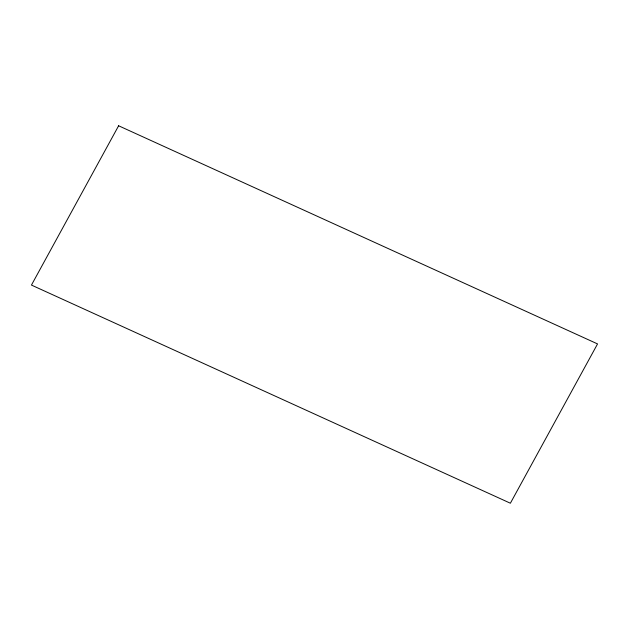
<?xml version="1.0" encoding="UTF-8"?>
<svg xmlns="http://www.w3.org/2000/svg" width="629" height="629" viewBox="0 0 629 629"><rect width="100%" height="100%" fill="white"/><g stroke="black" fill="none" stroke-linecap="round" stroke-linejoin="round"><path stroke-width="0.94" d="M118.622 125.776L31.45 285.079L510.378 503.224L597.55 343.921L118.622 125.776"/></g></svg>
